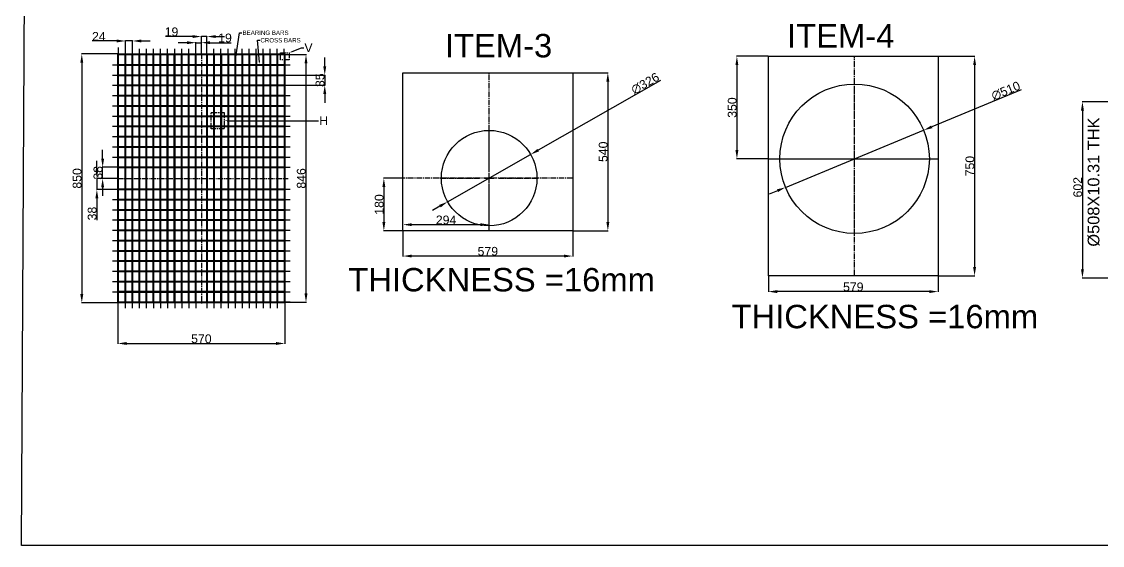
# Model space of a CAD drawing. Header units: millimetres. Extents: x 26210 to 45551, y 4625 to 8601.
# Drawn here: x 26210 to 29897, y 4778 to 6567 of the extents above; entities that cross this region are included whole.
import ezdxf
from ezdxf import colors
from ezdxf.entities.mleader import LeaderData, LeaderLine
from ezdxf.math import Vec2, Vec3

# ---------------------------------------------------------------- set-up
doc = ezdxf.new("R2010")
doc.units = ezdxf.units.MM
doc.linetypes.add('CENTER2', pattern=[28.575, 19.05, -3.175, 3.175, -3.175])
doc.styles.get("Standard").update_dxf_attribs({"font": 'arial.ttf'})
doc.dimstyles.new('ISO-25', dxfattribs={"dimtxt": 2.5, "dimasz": 2.5, "dimexe": 1.25, "dimexo": 0.625, "dimtad": 1, "dimdsep": 46, "dimtxsty": 'Standard', "dimcen": 2.5, "dimadec": 0, "dimazin": 0, "dimtfac": 1, "dimtmove": 0, "dimatfit": 3, "dimfxl": 1, "dimarcsym": 0})

# ---------------------------------------------------------------- blocks, each defined once
blk = doc.blocks.new('*D1')
at = {"color": 0, "lineweight": -2, "transparency": 16777216}
for p, q in [((28757.7, 5698), (28757.7, 5643.7)), ((29336.7, 5698), (29336.7, 5643.7)), ((29306.7, 5645), (28787.7, 5645))]:
    blk.add_line(p, q, dxfattribs=at)
at = {"color": 0, "lineweight": -3, "transparency": 16777216}
for points in [[(28787.7, 5650), (28787.7, 5640), (28757.7, 5645)], [(29306.7, 5650), (29306.7, 5640), (29336.7, 5645)]]:
    blk.add_solid(points, dxfattribs=at)
at = {"layer": 'Defpoints', "color": 0, "lineweight": -3, "transparency": 16777216}
for p in [(28757.7, 5698.6), (29336.7, 5698.6), (28757.7, 5645)]:
    blk.add_point(p, dxfattribs=at)
at = {"color": 0, "transparency": 16777216, "insert": (29047.2, 5660.9), "char_height": 30, "attachment_point": 5}
blk.add_mtext('579', dxfattribs=at)
blk = doc.blocks.new('*D2')
at = {"color": 0, "lineweight": -2, "transparency": 16777216}
for p, q in [((29337.3, 6448.6), (29462.3, 6448.6)), ((29461.1, 6418.6), (29461.1, 5728.6)), ((29337.3, 5698.6), (29462.3, 5698.6))]:
    blk.add_line(p, q, dxfattribs=at)
at = {"color": 0, "lineweight": -3, "transparency": 16777216}
for points in [[(29456.1, 6418.6), (29466.1, 6418.6), (29461.1, 6448.6)], [(29456.1, 5728.6), (29466.1, 5728.6), (29461.1, 5698.6)]]:
    blk.add_solid(points, dxfattribs=at)
at = {"layer": 'Defpoints', "color": 0, "lineweight": -3, "transparency": 16777216}
for p in [(29336.7, 6448.6), (29336.7, 5698.6), (29461.1, 5698.6)]:
    blk.add_point(p, dxfattribs=at)
at = {"color": 0, "transparency": 16777216, "insert": (29445.2, 6073.6), "char_height": 30, "attachment_point": 5, "rotation": 90}
blk.add_mtext('750', dxfattribs=at)
blk = doc.blocks.new('*D3')
at = {"color": 0, "lineweight": -2, "transparency": 16777216}
for p, q in [((28757.1, 6448.6), (28648.9, 6448.6)), ((28650.1, 6418.6), (28650.1, 6128.6)), ((28757.1, 6098.6), (28648.9, 6098.6))]:
    blk.add_line(p, q, dxfattribs=at)
at = {"color": 0, "lineweight": -3, "transparency": 16777216}
for points in [[(28645.1, 6418.6), (28655.1, 6418.6), (28650.1, 6448.6)], [(28645.1, 6128.6), (28655.1, 6128.6), (28650.1, 6098.6)]]:
    blk.add_solid(points, dxfattribs=at)
at = {"layer": 'Defpoints', "color": 0, "lineweight": -3, "transparency": 16777216}
for p in [(28757.7, 6448.6), (28650.1, 6098.6), (28757.7, 6098.6)]:
    blk.add_point(p, dxfattribs=at)
at = {"color": 0, "transparency": 16777216, "insert": (28634.2, 6273.6), "char_height": 30, "attachment_point": 5, "rotation": 90}
blk.add_mtext('350', dxfattribs=at)
blk = doc.blocks.new('*D4')
at = {"color": 0, "lineweight": -2, "transparency": 16777216}
for p, q in [((29620.2, 6334.2), (29315, 6207.7)), ((28816.1, 6001.1), (29287.3, 6196.2)), ((28788.4, 5989.6), (28760.7, 5978.1))]:
    blk.add_line(p, q, dxfattribs=at)
at = {"color": 0, "lineweight": -3, "transparency": 16777216}
for points in [[(29313.1, 6212.3), (29316.9, 6203.1), (29287.3, 6196.2)], [(28786.5, 5994.2), (28790.3, 5985), (28816.1, 6001.1)]]:
    blk.add_solid(points, dxfattribs=at)
at = {"layer": 'Defpoints', "color": 0, "lineweight": -3, "transparency": 16777216}
for p in [(29287.3, 6196.2), (28816.1, 6001.1)]:
    blk.add_point(p, dxfattribs=at)
at = {"color": 0, "transparency": 16777216, "insert": (29567.6, 6330.5), "char_height": 30, "attachment_point": 5, "rotation": 22.5018}
blk.add_mtext('∅510', dxfattribs=at)
blk = doc.blocks.new('*U5')
at = {"color": 0, "linetype": 'CENTER2', "transparency": 16777216}
for p, q in [((0, 51), (0, 258.5)), ((-258.5, 0), (-51, 0)), ((51, 0), (258.5, 0)), ((0, -258.5), (0, -51))]:
    blk.add_line(p, q, dxfattribs=at)
at = {"color": 0, "linetype": 'Continuous', "transparency": 16777216}
for p, q in [((-25.5, 0), (25.5, 0)), ((0, -25.5), (0, 25.5))]:
    blk.add_line(p, q, dxfattribs=at)
blk = doc.blocks.new('*U6')
at = {"color": 0, "linetype": 'CENTER2', "transparency": 16777216}
for p, q in [((0, 51), (0, 258.5)), ((-258.5, 0), (-51, 0)), ((51, 0), (258.5, 0)), ((0, -258.5), (0, -51))]:
    blk.add_line(p, q, dxfattribs=at)
at = {"color": 0, "linetype": 'Continuous', "transparency": 16777216}
for p, q in [((-25.5, 0), (25.5, 0)), ((0, -25.5), (0, 25.5))]:
    blk.add_line(p, q, dxfattribs=at)
blk = doc.blocks.new('*U86')
at = {"color": 0, "linetype": 'CENTER2', "lineweight": -3, "transparency": 16777216}
blk.add_line((0, 426.8), (0, -426.8), dxfattribs=at)
blk = doc.blocks.new('*U87')
at = {"color": 0, "linetype": 'CENTER2', "lineweight": -3, "transparency": 16777216}
blk.add_line((-292, 0), (292, 0), dxfattribs=at)
blk = doc.blocks.new('*D88')
at = {"color": 0, "lineweight": -2, "transparency": 16777216}
for p, q in [((27106.5, 6454.6), (27181.1, 6454.6)), ((27179.9, 6424.6), (27179.9, 5638.6)), ((27106.5, 5608.6), (27181.1, 5608.6))]:
    blk.add_line(p, q, dxfattribs=at)
at = {"color": 0, "lineweight": -3, "transparency": 16777216}
for points in [[(27174.9, 6424.6), (27184.9, 6424.6), (27179.9, 6454.6)], [(27174.9, 5638.6), (27184.9, 5638.6), (27179.9, 5608.6)]]:
    blk.add_solid(points, dxfattribs=at)
at = {"layer": 'Defpoints', "color": 0, "lineweight": -3, "transparency": 16777216}
for p in [(27105.9, 6454.6), (27105.9, 5608.6), (27179.9, 5608.6)]:
    blk.add_point(p, dxfattribs=at)
at = {"color": 0, "transparency": 16777216, "insert": (27163.9, 6031.6), "char_height": 30, "attachment_point": 5, "rotation": 90}
blk.add_mtext('846', dxfattribs=at)
blk = doc.blocks.new('*D89')
at = {"color": 0, "lineweight": -2, "transparency": 16777216}
for p, q in [((27243.9, 6414.6), (27243.9, 6444.6)), ((27106.5, 6384.6), (27245.1, 6384.6)), ((27243.9, 6384.6), (27243.9, 6349.6)), ((27106.5, 6349.6), (27245.1, 6349.6)), ((27243.9, 6319.6), (27243.9, 6289.6))]:
    blk.add_line(p, q, dxfattribs=at)
at = {"color": 0, "lineweight": -3, "transparency": 16777216}
for points in [[(27238.9, 6414.6), (27248.9, 6414.6), (27243.9, 6384.6)], [(27238.9, 6319.6), (27248.9, 6319.6), (27243.9, 6349.6)]]:
    blk.add_solid(points, dxfattribs=at)
at = {"layer": 'Defpoints', "color": 0, "lineweight": -3, "transparency": 16777216}
for p in [(27105.9, 6384.6), (27105.9, 6349.6), (27243.9, 6349.6)]:
    blk.add_point(p, dxfattribs=at)
at = {"color": 0, "transparency": 16777216, "insert": (27227.9, 6367.1), "char_height": 30, "attachment_point": 5, "rotation": 90}
blk.add_mtext('35', dxfattribs=at)
blk = doc.blocks.new('*D90')
at = {"color": 0, "lineweight": -2, "transparency": 16777216}
for p, q in [((26533.9, 6501), (26450.8, 6501)), ((26563.9, 6456.5), (26563.9, 6502.2)), ((26587.9, 6501), (26563.9, 6501)), ((26587.9, 6456.5), (26587.9, 6502.2)), ((26617.9, 6501), (26647.9, 6501))]:
    blk.add_line(p, q, dxfattribs=at)
at = {"color": 0, "lineweight": -3, "transparency": 16777216}
for points in [[(26533.9, 6506), (26533.9, 6496), (26563.9, 6501)], [(26617.9, 6506), (26617.9, 6496), (26587.9, 6501)]]:
    blk.add_solid(points, dxfattribs=at)
at = {"layer": 'Defpoints', "color": 0, "lineweight": -3, "transparency": 16777216}
for p in [(26587.9, 6501), (26563.9, 6455.8), (26587.9, 6455.8)]:
    blk.add_point(p, dxfattribs=at)
at = {"color": 0, "transparency": 16777216, "insert": (26473.1, 6516.7), "char_height": 30, "attachment_point": 5}
blk.add_mtext('24', dxfattribs=at)
blk = doc.blocks.new('*D91')
at = {"color": 0, "lineweight": -2, "transparency": 16777216}
for p, q in [((26792.9, 6516.1), (26700.3, 6516.1)), ((26822.9, 6455.3), (26822.9, 6517.3)), ((26841.9, 6516.1), (26822.9, 6516.1)), ((26841.9, 6455.3), (26841.9, 6517.3)), ((26871.9, 6516.1), (26901.9, 6516.1))]:
    blk.add_line(p, q, dxfattribs=at)
at = {"color": 0, "lineweight": -3, "transparency": 16777216}
for points in [[(26792.9, 6521.1), (26792.9, 6511.1), (26822.9, 6516.1)], [(26871.9, 6521.1), (26871.9, 6511.1), (26841.9, 6516.1)]]:
    blk.add_solid(points, dxfattribs=at)
at = {"layer": 'Defpoints', "color": 0, "lineweight": -3, "transparency": 16777216}
for p in [(26841.9, 6516.1), (26822.9, 6454.6), (26841.9, 6454.6)]:
    blk.add_point(p, dxfattribs=at)
at = {"color": 0, "transparency": 16777216, "insert": (26721, 6532), "char_height": 30, "attachment_point": 5}
blk.add_mtext('19', dxfattribs=at)
blk = doc.blocks.new('*D92')
at = {"color": 0, "lineweight": -2, "transparency": 16777216}
for p, q in [((26773.9, 6495.2), (26743.9, 6495.2)), ((26803.9, 6455.3), (26803.9, 6496.5)), ((26803.9, 6495.2), (26822.9, 6495.2)), ((26822.9, 6455.3), (26822.9, 6496.5)), ((26852.9, 6495.2), (26924.3, 6495.2))]:
    blk.add_line(p, q, dxfattribs=at)
at = {"color": 0, "lineweight": -3, "transparency": 16777216}
for points in [[(26773.9, 6500.2), (26773.9, 6490.2), (26803.9, 6495.2)], [(26852.9, 6500.2), (26852.9, 6490.2), (26822.9, 6495.2)]]:
    blk.add_solid(points, dxfattribs=at)
at = {"layer": 'Defpoints', "color": 0, "lineweight": -3, "transparency": 16777216}
for p in [(26822.9, 6495.2), (26803.9, 6454.6), (26822.9, 6454.6)]:
    blk.add_point(p, dxfattribs=at)
at = {"color": 0, "transparency": 16777216, "insert": (26903.6, 6511.2), "char_height": 30, "attachment_point": 5}
blk.add_mtext('19', dxfattribs=at)
blk = doc.blocks.new('*D93')
at = {"color": 0, "lineweight": -2, "transparency": 16777216}
for p, q in [((26486.1, 6099.6), (26486.1, 6129.6)), ((26538.1, 6069.6), (26484.9, 6069.6)), ((26486.1, 6031.6), (26486.1, 6069.6)), ((26538.1, 6031.6), (26484.9, 6031.6)), ((26486.1, 6001.6), (26486.1, 5971.6))]:
    blk.add_line(p, q, dxfattribs=at)
at = {"color": 0, "lineweight": -3, "transparency": 16777216}
for points in [[(26481.1, 6099.6), (26491.1, 6099.6), (26486.1, 6069.6)], [(26481.1, 6001.6), (26491.1, 6001.6), (26486.1, 6031.6)]]:
    blk.add_solid(points, dxfattribs=at)
at = {"layer": 'Defpoints', "color": 0, "lineweight": -3, "transparency": 16777216}
for p in [(26486.1, 6069.6), (26538.7, 6069.6), (26538.7, 6031.6)]:
    blk.add_point(p, dxfattribs=at)
at = {"color": 0, "transparency": 16777216, "insert": (26470.2, 6050.6), "char_height": 30, "attachment_point": 5, "rotation": 90}
blk.add_mtext('38', dxfattribs=at)
blk = doc.blocks.new('*D94')
at = {"color": 0, "lineweight": -2, "transparency": 16777216}
for p, q in [((26466.4, 6061.6), (26466.4, 6091.6)), ((26539.3, 6031.6), (26465.1, 6031.6)), ((26466.4, 6031.6), (26466.4, 5993.6)), ((26519.3, 5993.6), (26465.1, 5993.6)), ((26466.4, 5963.6), (26466.4, 5889.4))]:
    blk.add_line(p, q, dxfattribs=at)
at = {"color": 0, "lineweight": -3, "transparency": 16777216}
for points in [[(26461.4, 6061.6), (26471.4, 6061.6), (26466.4, 6031.6)], [(26461.4, 5963.6), (26471.4, 5963.6), (26466.4, 5993.6)]]:
    blk.add_solid(points, dxfattribs=at)
at = {"layer": 'Defpoints', "color": 0, "lineweight": -3, "transparency": 16777216}
for p in [(26539.9, 6031.6), (26466.4, 5993.6), (26519.9, 5993.6)]:
    blk.add_point(p, dxfattribs=at)
at = {"color": 0, "transparency": 16777216, "insert": (26450.4, 5911.5), "char_height": 30, "attachment_point": 5, "rotation": 90}
blk.add_mtext('38', dxfattribs=at)
blk = doc.blocks.new('*D95')
at = {"color": 0, "lineweight": -2, "transparency": 16777216}
for p, q in [((26537.9, 5608), (26537.9, 5466.6)), ((27107.9, 5608), (27107.9, 5466.6)), ((26567.9, 5467.9), (27077.9, 5467.9))]:
    blk.add_line(p, q, dxfattribs=at)
at = {"color": 0, "lineweight": -3, "transparency": 16777216}
for points in [[(26567.9, 5472.9), (26567.9, 5462.9), (26537.9, 5467.9)], [(27077.9, 5472.9), (27077.9, 5462.9), (27107.9, 5467.9)]]:
    blk.add_solid(points, dxfattribs=at)
at = {"layer": 'Defpoints', "color": 0, "lineweight": -3, "transparency": 16777216}
for p in [(26537.9, 5608.6), (27107.9, 5608.6), (27107.9, 5467.9)]:
    blk.add_point(p, dxfattribs=at)
at = {"color": 0, "transparency": 16777216, "insert": (26822.9, 5483.8), "char_height": 30, "attachment_point": 5}
blk.add_mtext('570', dxfattribs=at)
blk = doc.blocks.new('*D96')
at = {"color": 0, "lineweight": -2, "transparency": 16777216}
for p, q in [((26539.3, 6456.6), (26413.7, 6456.6)), ((26414.9, 6426.6), (26414.9, 5636.6)), ((26539.3, 5606.6), (26413.7, 5606.6))]:
    blk.add_line(p, q, dxfattribs=at)
at = {"color": 0, "lineweight": -3, "transparency": 16777216}
for points in [[(26409.9, 6426.6), (26419.9, 6426.6), (26414.9, 6456.6)], [(26409.9, 5636.6), (26419.9, 5636.6), (26414.9, 5606.6)]]:
    blk.add_solid(points, dxfattribs=at)
at = {"layer": 'Defpoints', "color": 0, "lineweight": -3, "transparency": 16777216}
for p in [(26539.9, 6456.6), (26414.9, 5606.6), (26539.9, 5606.6)]:
    blk.add_point(p, dxfattribs=at)
at = {"color": 0, "transparency": 16777216, "insert": (26399, 6031.6), "char_height": 30, "attachment_point": 5, "rotation": 90}
blk.add_mtext('850', dxfattribs=at)
blk = doc.blocks.new('*D217')
at = {"color": 0, "lineweight": -2, "transparency": 16777216}
for p, q in [((27510.8, 5852), (27510.8, 5765.3)), ((28089.8, 5852), (28089.8, 5765.3)), ((28059.8, 5766.5), (27540.8, 5766.5))]:
    blk.add_line(p, q, dxfattribs=at)
at = {"color": 0, "lineweight": -3, "transparency": 16777216}
for points in [[(27540.8, 5771.5), (27540.8, 5761.5), (27510.8, 5766.5)], [(28059.8, 5771.5), (28059.8, 5761.5), (28089.8, 5766.5)]]:
    blk.add_solid(points, dxfattribs=at)
at = {"layer": 'Defpoints', "color": 0, "lineweight": -3, "transparency": 16777216}
for p in [(27510.8, 5852.6), (28089.8, 5852.6), (27510.8, 5766.5)]:
    blk.add_point(p, dxfattribs=at)
at = {"color": 0, "transparency": 16777216, "insert": (27800.3, 5782.5), "char_height": 30, "attachment_point": 5}
blk.add_mtext('579', dxfattribs=at)
blk = doc.blocks.new('*D218')
at = {"color": 0, "lineweight": -2, "transparency": 16777216}
for p, q in [((28090.4, 6392.6), (28211, 6392.6)), ((28209.8, 6362.6), (28209.8, 5882.6)), ((28090.4, 5852.6), (28211, 5852.6))]:
    blk.add_line(p, q, dxfattribs=at)
at = {"color": 0, "lineweight": -3, "transparency": 16777216}
for points in [[(28204.8, 6362.6), (28214.8, 6362.6), (28209.8, 6392.6)], [(28204.8, 5882.6), (28214.8, 5882.6), (28209.8, 5852.6)]]:
    blk.add_solid(points, dxfattribs=at)
at = {"layer": 'Defpoints', "color": 0, "lineweight": -3, "transparency": 16777216}
for p in [(28089.8, 6392.6), (28089.8, 5852.6), (28209.8, 5852.6)]:
    blk.add_point(p, dxfattribs=at)
at = {"color": 0, "transparency": 16777216, "insert": (28193.9, 6122.6), "char_height": 30, "attachment_point": 5, "rotation": 90}
blk.add_mtext('540', dxfattribs=at)
blk = doc.blocks.new('*D219')
at = {"color": 0, "lineweight": -2, "transparency": 16777216}
for p, q in [((28389.2, 6365.9), (27972.4, 6128.2)), ((27663.2, 5951.8), (27946.4, 6113.4)), ((27637.1, 5937), (27611.1, 5922.1))]:
    blk.add_line(p, q, dxfattribs=at)
at = {"color": 0, "lineweight": -3, "transparency": 16777216}
for points in [[(27970, 6132.6), (27974.9, 6123.9), (27946.4, 6113.4)], [(27634.7, 5941.3), (27639.6, 5932.6), (27663.2, 5951.8)]]:
    blk.add_solid(points, dxfattribs=at)
at = {"layer": 'Defpoints', "color": 0, "lineweight": -3, "transparency": 16777216}
for p in [(27946.4, 6113.4), (27663.2, 5951.8)]:
    blk.add_point(p, dxfattribs=at)
at = {"color": 0, "transparency": 16777216, "insert": (28337.3, 6355.7), "char_height": 30, "attachment_point": 5, "rotation": 29.7003}
blk.add_mtext('∅326', dxfattribs=at)
blk = doc.blocks.new('*D220')
at = {"color": 0, "lineweight": -2, "transparency": 16777216}
for p, q in [((27510.2, 6032.6), (27444.3, 6032.6)), ((27445.6, 6002.6), (27445.6, 5882.6)), ((27510.2, 5852.6), (27444.3, 5852.6))]:
    blk.add_line(p, q, dxfattribs=at)
at = {"color": 0, "lineweight": -3, "transparency": 16777216}
for points in [[(27440.6, 6002.6), (27450.6, 6002.6), (27445.6, 6032.6)], [(27440.6, 5882.6), (27450.6, 5882.6), (27445.6, 5852.6)]]:
    blk.add_solid(points, dxfattribs=at)
at = {"layer": 'Defpoints', "color": 0, "lineweight": -3, "transparency": 16777216}
for p in [(27510.8, 6032.6), (27445.6, 5852.6), (27510.8, 5852.6)]:
    blk.add_point(p, dxfattribs=at)
at = {"color": 0, "transparency": 16777216, "insert": (27429.6, 5942.6), "char_height": 30, "attachment_point": 5, "rotation": 90}
blk.add_mtext('180', dxfattribs=at)
blk = doc.blocks.new('*D216')
at = {"color": 0, "lineweight": -2, "transparency": 16777216}
for p, q in [((27510.8, 5853.2), (27510.8, 5874.8)), ((27774.8, 5873.6), (27540.8, 5873.6)), ((27804.8, 5853.2), (27804.8, 5874.8))]:
    blk.add_line(p, q, dxfattribs=at)
at = {"color": 0, "lineweight": -3, "transparency": 16777216}
for points in [[(27540.8, 5878.6), (27540.8, 5868.6), (27510.8, 5873.6)], [(27774.8, 5878.6), (27774.8, 5868.6), (27804.8, 5873.6)]]:
    blk.add_solid(points, dxfattribs=at)
at = {"layer": 'Defpoints', "color": 0, "lineweight": -3, "transparency": 16777216}
for p in [(27510.8, 5873.6), (27510.8, 5852.6), (27804.8, 5852.6)]:
    blk.add_point(p, dxfattribs=at)
at = {"color": 0, "transparency": 16777216, "insert": (27657.8, 5889.5), "char_height": 30, "attachment_point": 5}
blk.add_mtext('294', dxfattribs=at)
blk = doc.blocks.new('*U215')
at = {"color": 0, "linetype": 'CENTER2', "transparency": 16777216}
for p, q in [((0, 32.6), (0, 166.5)), ((-166.5, 0), (-32.6, 0)), ((32.6, 0), (166.5, 0)), ((0, -166.5), (0, -32.6))]:
    blk.add_line(p, q, dxfattribs=at)
at = {"color": 0, "linetype": 'Continuous', "transparency": 16777216}
for p, q in [((-16.3, 0), (16.3, 0)), ((0, -16.3), (0, 16.3))]:
    blk.add_line(p, q, dxfattribs=at)
blk = doc.blocks.new('*D239')
at = {"color": 0, "lineweight": -2, "transparency": 16777216}
for p, q in [((30203.7, 6293.3), (29827.8, 6293.3)), ((29829.1, 6263.3), (29829.1, 5721.3)), ((30203.7, 5691.3), (29827.8, 5691.3))]:
    blk.add_line(p, q, dxfattribs=at)
at = {"color": 0, "lineweight": -3, "transparency": 16777216}
for points in [[(29824.1, 6263.3), (29834.1, 6263.3), (29829.1, 6293.3)], [(29824.1, 5721.3), (29834.1, 5721.3), (29829.1, 5691.3)]]:
    blk.add_solid(points, dxfattribs=at)
at = {"layer": 'Defpoints', "color": 0, "lineweight": -3, "transparency": 16777216}
for p in [(30204.4, 6293.3), (29829.1, 5691.3), (30204.4, 5691.3)]:
    blk.add_point(p, dxfattribs=at)
at = {"color": 0, "transparency": 16777216, "insert": (29813.1, 6001.5), "char_height": 30, "attachment_point": 5, "rotation": 90}
blk.add_mtext('602', dxfattribs=at)

msp = doc.modelspace()

# ---------------------------------------------------------------- linework, layer by layer
at = {"linetype": 'Continuous', "lineweight": -3}
for p, q in [((26537.878, 6454.63), (26539.878, 6456.63)), ((26537.878, 6454.63), (27107.878, 6454.63)), ((26537.878, 5608.63), (26537.878, 6454.63)), ((26539.878, 6454.63), (26539.878, 6478.63)), ((26539.878, 6456.63), (27105.878, 6456.63)), ((26539.878, 6454.63), (27105.878, 6454.63)), ((26539.878, 5608.63), (26539.878, 6454.63)), ((26562.678, 5608.63), (26562.678, 6454.63)), ((26563.878, 6454.63), (26563.878, 6478.147)), ((26563.878, 5588.63), (26563.878, 6455.83)), ((26565.078, 5608.63), (26565.078, 6454.63)), ((26586.678, 5608.63), (26586.678, 6454.63)), ((26587.878, 6455.83), (26587.878, 6474.63)), ((26587.878, 5588.63), (26587.878, 6455.83)), ((26589.078, 5608.63), (26589.078, 6454.63)), ((26610.678, 5608.63), (26610.678, 6454.63)), ((26611.878, 6455.83), (26611.878, 6474.63)), ((26611.878, 5588.63), (26611.878, 6455.83)), ((26613.078, 5608.63), (26613.078, 6454.63)), ((26634.678, 5608.63), (26634.678, 6454.63)), ((26635.878, 6455.83), (26635.878, 6474.63)), ((26635.878, 5588.63), (26635.878, 6455.83)), ((26635.878, 5608.63), (26635.878, 6454.63)), ((26637.078, 5608.63), (26637.078, 6454.63)), ((26658.678, 5608.63), (26658.678, 6454.63)), ((26659.878, 6454.63), (26659.878, 6474.63)), ((26659.878, 5607.43), (26659.878, 6454.63)), ((26661.078, 5608.63), (26661.078, 6454.63)), ((26682.678, 5608.63), (26682.678, 6454.63)), ((26683.878, 6454.63), (26683.878, 6474.63)), ((26683.878, 5607.43), (26683.878, 6454.63)), ((26685.078, 5608.63), (26685.078, 6454.63)), ((26706.678, 5608.63), (26706.678, 6454.63)), ((26707.878, 6454.63), (26707.878, 6474.63)), ((26707.878, 5607.43), (26707.878, 6454.63)), ((26709.078, 5608.63), (26709.078, 6454.63)), ((26730.678, 5608.63), (26730.678, 6454.63)), ((26731.878, 6454.63), (26731.878, 6474.63)), ((26731.878, 5607.43), (26731.878, 6454.63)), ((26733.078, 5608.63), (26733.078, 6454.63)), ((26754.678, 5608.63), (26754.678, 6454.63)), ((26755.878, 6454.63), (26755.878, 6474.63)), ((26755.878, 5607.43), (26755.878, 6454.63)), ((26757.078, 5608.63), (26757.078, 6454.63)), ((26778.678, 5608.63), (26778.678, 6454.63)), ((26779.878, 6454.63), (26779.878, 6474.63)), ((26779.878, 5607.43), (26779.878, 6454.63)), ((26781.078, 5608.63), (26781.078, 6454.63)), ((26802.678, 5608.63), (26802.678, 6454.63)), ((26803.878, 6454.63), (26803.878, 6475.865)), ((26803.878, 6455.83), (26803.878, 6474.63)), ((26803.878, 5607.43), (26803.878, 6454.63)), ((26805.078, 5608.63), (26805.078, 6454.63)), ((26840.678, 6454.63), (26840.678, 5608.63)), ((26841.878, 6454.63), (26841.878, 6474.63)), ((26841.878, 6454.63), (26841.878, 5607.43)), ((26843.078, 6454.63), (26843.078, 5608.63)), ((26864.678, 6454.63), (26864.678, 5608.63)), ((26865.878, 6454.63), (26865.878, 6474.63)), ((26865.878, 6454.63), (26865.878, 5607.43)), ((26867.078, 6454.63), (26867.078, 5608.63)), ((26888.678, 6454.63), (26888.678, 5608.63)), ((26889.878, 6454.63), (26889.878, 6474.63)), ((26889.878, 6454.63), (26889.878, 5607.43)), ((26891.078, 6454.63), (26891.078, 5608.63)), ((26912.678, 6454.63), (26912.678, 5608.63)), ((26913.878, 6454.63), (26913.878, 6474.63)), ((26913.878, 6454.63), (26913.878, 5607.43)), ((26915.078, 6454.63), (26915.078, 5608.63)), ((26936.678, 6454.63), (26936.678, 5608.63)), ((26937.878, 6454.63), (26937.878, 6474.63)), ((26937.878, 6454.63), (26937.878, 5607.43)), ((26939.078, 6454.63), (26939.078, 5608.63)), ((26960.678, 6454.63), (26960.678, 5608.63)), ((26961.878, 6454.63), (26961.878, 6474.63)), ((26961.878, 6454.63), (26961.878, 5607.43)), ((26963.078, 6454.63), (26963.078, 5608.63)), ((26984.678, 6454.63), (26984.678, 5608.63)), ((26985.878, 6454.63), (26985.878, 6474.63)), ((26985.878, 6454.63), (26985.878, 5608.63)), ((26985.878, 6454.63), (26985.878, 5607.43)), ((26987.078, 6454.63), (26987.078, 5608.63)), ((27008.678, 6454.63), (27008.678, 5608.63)), ((27009.878, 6454.63), (27009.878, 6474.63)), ((27009.878, 6454.63), (27009.878, 5607.43)), ((27011.078, 6454.63), (27011.078, 5608.63)), ((27032.678, 6454.63), (27032.678, 5608.63)), ((27033.878, 6454.63), (27033.878, 6474.63)), ((27033.878, 6454.63), (27033.878, 5607.43)), ((27035.078, 6454.63), (27035.078, 5608.63)), ((27056.678, 6454.63), (27056.678, 5608.63)), ((27057.878, 6454.63), (27057.878, 6474.63)), ((27057.878, 6454.63), (27057.878, 5607.43)), ((27059.078, 6454.63), (27059.078, 5608.63)), ((27080.678, 6454.63), (27080.678, 5608.63)), ((27081.878, 6454.63), (27081.878, 6474.63)), ((27081.878, 6457.447), (27081.878, 6453.674)), ((27081.878, 6454.63), (27081.878, 5607.43)), ((27083.078, 6454.63), (27083.078, 5608.63)), ((27105.878, 6454.63), (27105.878, 6474.63)), ((27107.878, 6454.63), (27105.878, 6456.63)), ((27105.878, 6454.63), (27105.878, 5607.43)), ((27107.878, 6454.63), (27107.878, 5608.63)), ((27123.036, 6454.63), (27125.878, 6454.63)), ((26519.878, 6419.63), (27125.878, 6419.63)), ((26539.878, 6420.83), (27105.878, 6420.83)), ((26539.878, 6418.43), (27105.878, 6418.43)), ((27105.878, 6419.63), (27107.878, 6419.63)), ((26519.878, 6384.63), (27107.078, 6384.63)), ((26539.878, 6385.83), (27105.878, 6385.83)), ((26539.878, 6383.43), (27105.878, 6383.43)), ((26519.878, 6349.63), (27107.078, 6349.63)), ((26539.878, 6350.83), (27105.878, 6350.83)), ((26539.878, 6348.43), (27105.878, 6348.43)), ((26519.878, 6314.63), (27125.878, 6314.63)), ((26539.878, 6315.83), (27105.878, 6315.83)), ((26539.878, 6313.43), (27105.878, 6313.43)), ((26519.878, 6279.63), (27125.878, 6279.63)), ((26539.878, 6280.83), (27105.878, 6280.83)), ((26539.878, 6278.43), (27105.878, 6278.43)), ((26519.878, 6244.63), (27125.878, 6244.63)), ((26539.878, 6245.83), (27105.878, 6245.83)), ((26539.878, 6243.43), (27105.878, 6243.43)), ((26519.878, 6209.63), (27125.878, 6209.63)), ((26539.878, 6210.83), (27105.878, 6210.83)), ((26539.878, 6208.43), (27105.878, 6208.43)), ((26519.878, 6174.63), (27125.878, 6174.63)), ((26539.878, 6175.83), (27105.878, 6175.83)), ((26539.878, 6173.43), (27105.878, 6173.43)), ((26519.878, 6139.63), (27125.878, 6139.63)), ((26539.878, 6140.83), (27105.878, 6140.83)), ((26539.878, 6138.43), (27105.878, 6138.43)), ((26519.878, 6104.63), (27125.878, 6104.63)), ((26539.878, 6105.83), (27105.878, 6105.83)), ((26539.878, 6103.43), (27105.878, 6103.43)), ((26538.678, 6069.63), (27125.878, 6069.63)), ((26539.878, 6070.83), (27105.878, 6070.83)), ((26539.878, 6068.43), (27105.878, 6068.43)), ((27125.878, 5993.63), (26519.878, 5993.63)), ((27105.878, 5994.83), (26539.878, 5994.83)), ((27105.878, 5992.43), (26539.878, 5992.43)), ((27125.878, 5958.63), (26519.878, 5958.63)), ((27105.878, 5959.83), (26539.878, 5959.83)), ((27105.878, 5957.43), (26539.878, 5957.43)), ((27125.878, 5923.63), (26519.878, 5923.63)), ((27105.878, 5924.83), (26539.878, 5924.83)), ((27105.878, 5922.43), (26539.878, 5922.43)), ((27125.878, 5888.63), (26519.878, 5888.63)), ((27105.878, 5889.83), (26539.878, 5889.83)), ((27105.878, 5887.43), (26539.878, 5887.43)), ((27125.878, 5853.63), (26519.878, 5853.63)), ((27105.878, 5854.83), (26539.878, 5854.83)), ((27105.878, 5852.43), (26539.878, 5852.43)), ((27125.878, 5818.63), (26519.878, 5818.63)), ((27105.878, 5819.83), (26539.878, 5819.83)), ((27105.878, 5817.43), (26539.878, 5817.43)), ((27125.878, 5783.63), (26519.878, 5783.63)), ((27105.878, 5784.83), (26539.878, 5784.83)), ((27105.878, 5782.43), (26539.878, 5782.43)), ((27125.878, 5748.63), (26519.878, 5748.63)), ((27105.878, 5749.83), (26539.878, 5749.83)), ((27105.878, 5747.43), (26539.878, 5747.43)), ((27125.878, 5713.63), (26519.878, 5713.63)), ((27105.878, 5714.83), (26539.878, 5714.83)), ((27105.878, 5712.43), (26539.878, 5712.43)), ((27105.878, 5679.83), (26539.878, 5679.83)), ((27125.878, 5678.63), (26519.878, 5678.63)), ((27125.878, 5643.63), (26519.878, 5643.63)), ((27105.878, 5677.43), (26539.878, 5677.43)), ((27105.878, 5644.83), (26539.878, 5644.83)), ((27105.878, 5642.43), (26539.878, 5642.43)), ((27125.878, 5608.63), (26537.878, 5608.63)), ((26537.878, 5608.63), (26539.878, 5606.63)), ((26539.878, 5606.63), (26539.878, 5608.63)), ((27105.878, 5606.63), (26539.878, 5606.63)), ((26659.878, 5607.43), (26659.878, 5588.63)), ((26683.878, 5607.43), (26683.878, 5588.63)), ((26707.878, 5607.43), (26707.878, 5588.63)), ((26731.878, 5607.43), (26731.878, 5588.63)), ((26755.878, 5607.43), (26755.878, 5588.63)), ((26779.878, 5607.43), (26779.878, 5588.63)), ((26803.878, 5607.43), (26803.878, 5588.63)), ((26841.878, 5607.43), (26841.878, 5588.63)), ((26865.878, 5607.43), (26865.878, 5588.63)), ((26889.878, 5607.43), (26889.878, 5588.63)), ((26913.878, 5607.43), (26913.878, 5588.63)), ((26937.878, 5607.43), (26937.878, 5588.63)), ((26961.878, 5607.43), (26961.878, 5588.63)), ((26985.878, 5607.43), (26985.878, 5588.63)), ((27009.878, 5607.43), (27009.878, 5588.63)), ((27033.878, 5607.43), (27033.878, 5588.63)), ((27057.878, 5607.43), (27057.878, 5588.63)), ((27081.878, 5607.43), (27081.878, 5588.63)), ((27107.878, 5608.63), (27105.878, 5606.63))]:
    msp.add_line(p, q, dxfattribs=at)
for p, q in [((28757.686, 6448.644), (29336.686, 6448.644)), ((28757.686, 5698.644), (28757.686, 6448.644)), ((29336.686, 6448.644), (29336.686, 5698.644)), ((27510.795, 6392.602), (28089.795, 6392.602)), ((27510.795, 5852.602), (27510.795, 6392.602)), ((28089.795, 6392.602), (28089.795, 5852.602)), ((28757.686, 6098.644), (29336.686, 6098.644)), ((28089.795, 5852.602), (27510.795, 5852.602)), ((29336.686, 5698.644), (28757.686, 5698.644))]:
    msp.add_line(p, q)
at = {"linetype": 'CENTER2'}
for p, q in [((29051.686, 5698.644), (29051.686, 6448.644)), ((27804.795, 5852.602), (27804.795, 6392.602)), ((28089.795, 6032.602), (27510.795, 6032.602))]:
    msp.add_line(p, q, dxfattribs=at)
at = {"color": 0, "linetype": 'Continuous', "lineweight": -3}
msp.add_lwpolyline([(26229.906, 8547.969), (35695.46, 8547.969), (35675.172, 4778.161), (26209.618, 4778.161)], close=True, dxfattribs=at)
at = {"color": 1, "linetype": 'CENTER2', "lineweight": -3}
for points in [[(27092.652, 6460.789), (27123.036, 6460.789), (27123.036, 6436.48), (27092.652, 6436.48)], [(26856.547, 6256.439), (26901.249, 6256.439), (26901.249, 6201.152), (26856.547, 6201.152)]]:
    msp.add_lwpolyline(points, close=True, dxfattribs=at)
at = {"color": 3}
for centre, radius in [((29051.686, 6098.644), 255), ((27804.795, 6032.602), 163)]:
    msp.add_circle(centre, radius, dxfattribs=at)

# ---------------------------------------------------------------- block references
at = {"color": 2, "linetype": 'CENTER2', "lineweight": -3}
for name, p in [('*U86', (26822.878, 6031.33)), ('*U87', (26827.378, 6031.63))]:
    msp.add_blockref(name, p, dxfattribs=at)
at = {"color": 2, "linetype": 'CENTER2'}
for name, p in [('*U5', (29051.686, 6098.644)), ('*U6', (29051.686, 6098.644)), ('*U215', (27804.795, 6032.602))]:
    msp.add_blockref(name, p, dxfattribs=at)

# ---------------------------------------------------------------- texts
at = {"char_height": 80, "attachment_point": 1}
for s, width, insert in [('ITEM-4', 2477.14155, (28821.306, 6558.505)), ('ITEM-3', 2477.14155, (27653.621, 6525.057)), ('THICKNESS =16mm', 1159.22093, (27324.124, 5725.692)), ('THICKNESS =16mm', 1159.22093, (28631.725, 5599.838))]:
    msp.add_mtext_dynamic_manual_height_columns(s, width=width, gutter_width=12.5, heights=[0], dxfattribs=dict(at, insert=insert))
at = {"color": 0, "linetype": 'Continuous', "lineweight": -3, "insert": (29846.843, 5798.589), "char_height": 40, "attachment_point": 1, "rotation": 90}
msp.add_mtext_dynamic_manual_height_columns('%%C508X10.31 THK', width=2152.21128, gutter_width=1296.804, heights=[0], dxfattribs=at)

# ---------------------------------------------------------------- dimensions: what is measured, and where the dimension line sits
at = {"color": 4}
for base, p1, p2, picture, middle in [((26587.878, 6500.988), (26563.878, 6455.83), (26587.878, 6455.83), '*D90', (26473.086, 6500.988)), ((26841.878, 6516.065), (26822.878, 6454.63), (26841.878, 6454.63), '*D91', (26721.047, 6516.065))]:
    dim = msp.add_linear_dim(base=base, p1=p1, p2=p2, dimstyle='ISO-25', override={"dimtxt": 30, "dimasz": 30}, dxfattribs=at)
    dim.commit()
    dim.dimension.update_dxf_attribs({"geometry": picture, "text_midpoint": middle, "dimtype": 160})
for base, p1, p2, picture, middle in [((26822.878, 6495.224), (26803.878, 6454.63), (26822.878, 6454.63), '*D92', (26903.609, 6511.166)), ((27510.795, 5873.581), (27804.795, 5852.602), (27510.795, 5852.602), '*D216', (27657.795, 5889.523)), ((27510.795, 5766.528), (28089.795, 5852.602), (27510.795, 5852.602), '*D217', (27800.295, 5782.47)), ((28757.686, 5644.967), (29336.686, 5698.644), (28757.686, 5698.644), '*D1', (29047.186, 5660.91)), ((27107.878, 5467.881), (26537.878, 5608.63), (27107.878, 5608.63), '*D95', (26822.878, 5483.823))]:
    dim = msp.add_linear_dim(base=base, p1=p1, p2=p2, dimstyle='ISO-25', override={"dimtxt": 30, "dimasz": 30}, dxfattribs=at)
    dim.commit()
    dim.dimension.update_dxf_attribs({"geometry": picture, "text_midpoint": middle})
for base, p1, p2, picture, middle in [((26414.916, 5606.63), (26539.878, 6456.63), (26539.878, 5606.63), '*D96', (26414.916, 6031.63)), ((27179.874, 5608.63), (27105.878, 6454.63), (27105.878, 5608.63), '*D88', (27179.874, 6031.63)), ((27243.859, 6349.63), (27105.878, 6384.63), (27105.878, 6349.63), '*D89', (27243.859, 6367.13)), ((29829.073, 5691.316), (30204.372, 6293.316), (30204.372, 5691.316), '*D239', (29829.073, 6001.485)), ((26486.11, 6069.63), (26538.678, 6031.63), (26538.678, 6069.63), '*D93', (26486.11, 6050.63))]:
    dim = msp.add_linear_dim(base=base, p1=p1, p2=p2, angle=90, dimstyle='ISO-25', override={"dimtxt": 30, "dimasz": 30}, dxfattribs=at)
    dim.commit()
    dim.dimension.update_dxf_attribs({"geometry": picture, "text_midpoint": middle, "dimtype": 160})
for base, p1, p2, picture, middle in [((28650.12, 6098.644), (28757.686, 6448.644), (28757.686, 6098.644), '*D3', (28634.168, 6273.644)), ((29461.094, 5698.644), (29336.686, 6448.644), (29336.686, 5698.644), '*D2', (29445.152, 6073.644)), ((28209.794, 5852.602), (28089.795, 6392.602), (28089.795, 5852.602), '*D218', (28193.852, 6122.602)), ((26466.386, 5993.63), (26539.878, 6031.63), (26519.878, 5993.63), '*D94', (26450.433, 5911.498)), ((27445.555, 5852.602), (27510.795, 6032.602), (27510.795, 5852.602), '*D220', (27429.613, 5942.602))]:
    dim = msp.add_linear_dim(base=base, p1=p1, p2=p2, angle=90, dimstyle='ISO-25', override={"dimtxt": 30, "dimasz": 30}, dxfattribs=at)
    dim.commit()
    dim.dimension.update_dxf_attribs({"geometry": picture, "text_midpoint": middle})
for p1, p2, picture, middle in [((27663.209, 5951.842), (27946.382, 6113.363), '*D219', (28345.655, 6341.106)), ((28816.099, 6001.053), (29287.272, 6196.236), '*D4', (29574.001, 6315.013))]:
    dim = msp.add_diameter_dim_2p(p1=p1, p2=p2, dimstyle='ISO-25', override={"dimtxt": 30, "dimasz": 30})
    dim.commit()
    dim.dimension.update_dxf_attribs({"geometry": picture, "text_midpoint": middle, "dimtype": 163})

# ---------------------------------------------------------------- leaders
at = {"color": 6, "linetype": 'Continuous', "lineweight": -3}
ml = msp.add_multileader_mtext('Standard', dxfattribs=at)
ml.set_content('BEARING BARS', color=6)
ml.set_leader_properties()
ml.build(insert=Vec2(0, 0))
ml.multileader.update_dxf_attribs({"arrow_head_size": 8})
ctx = ml.context
ctx.base_point, ctx.char_height, ctx.arrow_head_size, ctx.plane_origin = Vec3(26961.235, 6528.988), 15, 8, Vec3(26939.078, 6438.235)
notes = []
notes.append((ctx, [(0, (1, 1, 0), (26953.235, 6528.988), (1, 0), 8, [(0, [(26939.078, 6438.235)], 0, [])])]))
ctx.mtext.insert, ctx.mtext.flow_direction = Vec3(26963.235, 6536.616), 5
ml = msp.add_multileader_mtext('Standard', dxfattribs=at)
ml.set_content('CROSS BARS', color=6)
ml.set_leader_properties()
ml.build(insert=Vec2(0, 0))
ml.multileader.update_dxf_attribs({"arrow_head_size": 8})
ctx = ml.context
ctx.base_point, ctx.char_height, ctx.arrow_head_size, ctx.plane_origin = Vec3(27022.459, 6503.341), 15, 8, Vec3(27021.934, 6420.83)
notes.append((ctx, [(0, (1, 1, 0), (27014.459, 6503.341), (1, 0), 8, [(0, [(27021.934, 6420.83)], 0, [])])]))
ctx.mtext.insert, ctx.mtext.flow_direction = Vec3(27024.459, 6510.969), 5
ml = msp.add_multileader_mtext('Standard', dxfattribs=at)
ml.set_content('V', color=6)
ml.set_leader_properties()
ml.build(insert=Vec2(0, 0))
ml.multileader.update_dxf_attribs({"arrow_head_size": 10})
ctx = ml.context
ctx.base_point, ctx.char_height, ctx.arrow_head_size, ctx.plane_origin = Vec3(27172.462, 6477.873), 30, 10, Vec3(27123.036, 6460.789)
notes.append((ctx, [(0, (1, 1, 0), (27164.462, 6477.873), (1, 0), 8, [(0, [(27123.036, 6460.789)], 0, [])])]))
ctx.mtext.insert, ctx.mtext.flow_direction = Vec3(27174.462, 6492.873), 5
ml = msp.add_multileader_mtext('Standard', dxfattribs=at)
ml.set_content('H', color=6)
ml.set_leader_properties()
ml.build(insert=Vec2(0, 0))
ml.multileader.update_dxf_attribs({"arrow_head_size": 10})
ctx = ml.context
ctx.base_point, ctx.char_height, ctx.arrow_head_size, ctx.plane_origin = Vec3(27222.96, 6228.795), 30, 10, Vec3(26901.249, 6228.795)
notes.append((ctx, [(0, (1, 1, 0), (27214.96, 6228.795), (1, 0), 8, [(0, [(26901.249, 6228.795)], 0, [])])]))
ctx.mtext.insert, ctx.mtext.flow_direction = Vec3(27224.96, 6243.795), 5
for ctx, leaders in notes:
    for number, flags, end, landing, length, lines in leaders:
        leader = LeaderData()
        leader.index, (leader.has_last_leader_line, leader.has_dogleg_vector, leader.attachment_direction) = number, flags
        leader.last_leader_point, leader.dogleg_vector, leader.dogleg_length = Vec3(end), Vec3(landing), length
        for number, points, colour, breaks in lines:
            line = LeaderLine()
            line.index, line.vertices, line.color, line.breaks = number, Vec3.list(points), colors.encode_raw_color(colour), breaks
            leader.lines.append(line)
        ctx.leaders.append(leader)

doc.saveas('drawing.dxf')
